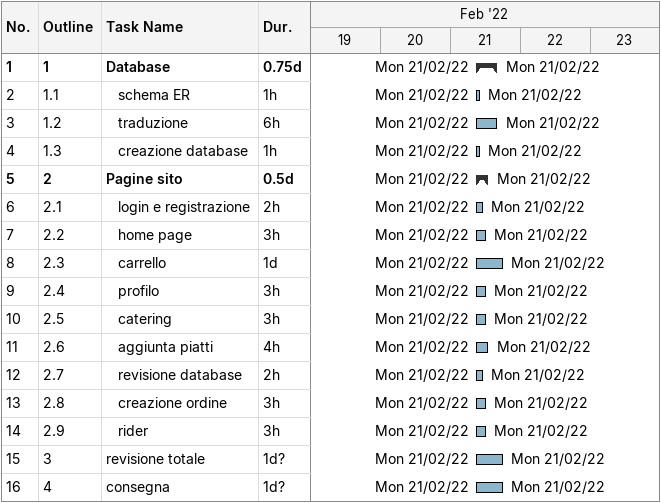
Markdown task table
| ID | WBS | Task | Duration | Start | Finish |
|---|---|---|---|---|---|
| 1 | 1 | **Database** | 0.75d | 2022-02-21 | 2022-02-21 |
| 2 | 1.1 | schema ER | 1h | 2022-02-21 | 2022-02-21 |
| 3 | 1.2 | traduzione | 6h | 2022-02-21 | 2022-02-21 |
| 4 | 1.3 | creazione database | 1h | 2022-02-21 | 2022-02-21 |
| 5 | 2 | **Pagine sito** | 0.5d | 2022-02-21 | 2022-02-21 |
| 6 | 2.1 | login e registrazione | 2h | 2022-02-21 | 2022-02-21 |
| 7 | 2.2 | home page | 3h | 2022-02-21 | 2022-02-21 |
| 8 | 2.3 | carrello | 1d | 2022-02-21 | 2022-02-21 |
| 9 | 2.4 | profilo | 3h | 2022-02-21 | 2022-02-21 |
| 10 | 2.5 | catering | 3h | 2022-02-21 | 2022-02-21 |
| 11 | 2.6 | aggiunta piatti | 4h | 2022-02-21 | 2022-02-21 |
| 12 | 2.7 | revisione database | 2h | 2022-02-21 | 2022-02-21 |
| 13 | 2.8 | creazione ordine | 3h | 2022-02-21 | 2022-02-21 |
| 14 | 2.9 | rider | 3h | 2022-02-21 | 2022-02-21 |
| 15 | 3 | revisione totale | 1d? | 2022-02-21 | 2022-02-21 |
| 16 | 4 | consegna | 1d? | 2022-02-21 | 2022-02-21 |
